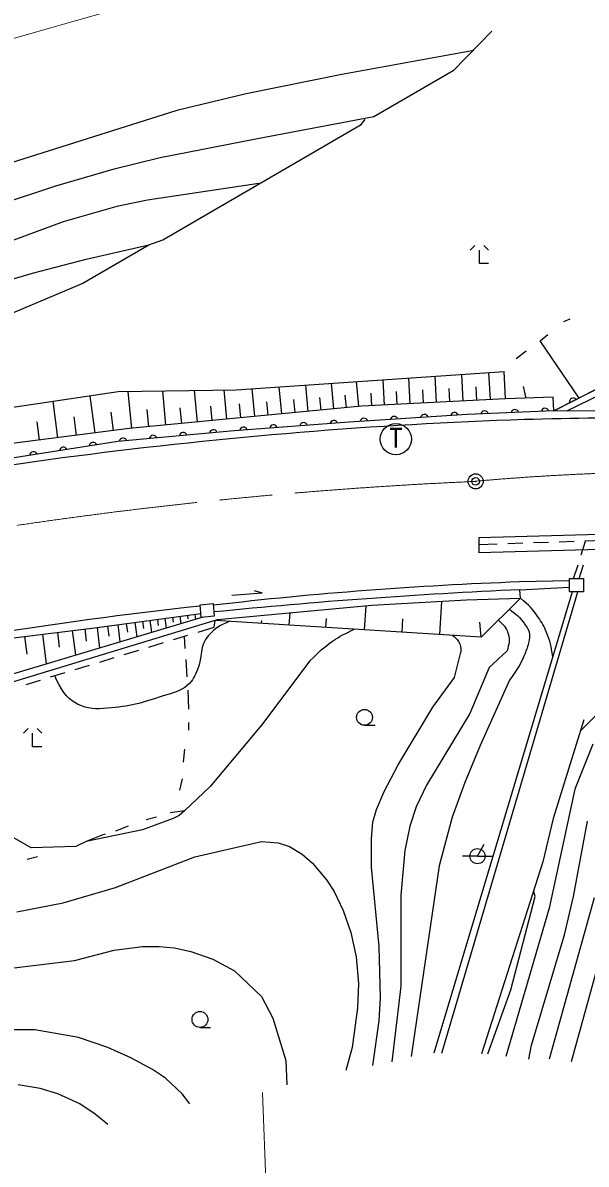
# Model space of a CAD drawing. Units: millimetres, scale not verified. Extents: x 40000 to 680000, y 20000 to 380000.
# Drawn here: x 136344 to 173623, y 262138 to 337622 of the extents above; entities that cross this region are included whole.
import ezdxf
from ezdxf.enums import TextEntityAlignment as Align

# ---------------------------------------------------------------- set-up
doc = ezdxf.new("R2010")
doc.units = ezdxf.units.MM
doc.header["$LTSCALE"] = 1000
doc.header["$PDMODE"] = 32
doc.header["$PDSIZE"] = 500
doc.linetypes.add('CHAIN', pattern=[18.5, 12, -1.5, 3.5, -1.5])
for name, color, linetype, lineweight in [('M-BGD', 7, 'Continuous', 25), ('M-BMK', 2, 'CHAIN', 13), ('M-BMK-SRVR', 3, 'Continuous', 25), ('M-STR-HTXT', 7, 'Continuous', 13), ('M-STR-STRC', 7, 'Continuous', 25)]:
    doc.layers.add(name, color=color, linetype=linetype, lineweight=lineweight)
doc.styles.add('ＭＳ ゴシック', font='')
doc.styles.get('ＭＳ ゴシック').set_extended_font_data('MS Gothic')

msp = doc.modelspace()

# ---------------------------------------------------------------- linework, layer by layer
at = {"layer": 'M-BGD'}
for p, q in [((167370, 337072), (164830, 334448)), ((166185, 335802), (157464, 334194)), ((164830, 334448), (159581, 331400)), ((157464, 334194), (151114, 332924)), ((151114, 332924), (146542, 331823)), ((146542, 331823), (132572, 327420)), ((159581, 331400), (151876, 329960)), ((145611, 323272), (158734, 330892)), ((158734, 330892), (158988, 331230)), ((151876, 329960), (145441, 328690)), ((145441, 328690), (142309, 327928)), ((142309, 327928), (138499, 326828)), ((151961, 326997), (144595, 325896)), ((138499, 326828), (134689, 325558)), ((142563, 325473), (139007, 324457)), ((144595, 325896), (142563, 325473)), ((139007, 324457), (130032, 321155)), ((144679, 322933), (145611, 323272)), ((140277, 320393), (144679, 322933)), ((140531, 322002), (144679, 322933)), ((166254, 322896), (165954, 322596)), ((166554, 321696), (166554, 322596)), ((167154, 322596), (166854, 322896)), ((136975, 321070), (140531, 322002)), ((167154, 321696), (166554, 321696)), ((133503, 320054), (136975, 321070)), ((132657, 317176), (140277, 320393)), ((172535, 318022), (172111, 317853)), ((170587, 316583), (171095, 317006)), ((173151, 312806), (170587, 316583)), ((169656, 315906), (168979, 315398)), ((160271, 312338), (160183, 314020)), ((161981, 312427), (161892, 314137)), ((163720, 312518), (163629, 314257)), ((165487, 312610), (165395, 314378)), ((167285, 312704), (167191, 314502)), ((168283, 312757), (168190, 314570)), ((145818, 311017), (145601, 313278)), ((147910, 311218), (147709, 313310)), ((149846, 311403), (149660, 313339)), ((151688, 311580), (151512, 313423)), ((153483, 311752), (153311, 313547)), ((155231, 311920), (155063, 313667)), ((156932, 312083), (156769, 313785)), ((158589, 312242), (158430, 313899)), ((162850, 312472), (162805, 313342)), ((164604, 312564), (164557, 313448)), ((166386, 312657), (166339, 313556)), ((169653, 312807), (169477, 313576)), ((138657, 310178), (138347, 312596)), ((141123, 310494), (140807, 312960)), ((143557, 310801), (143323, 313243)), ((152586, 311666), (152500, 312564)), ((154357, 311836), (154273, 312710)), ((156081, 312001), (156000, 312852)), ((157761, 312162), (157681, 312991)), ((159430, 312294), (159386, 313135)), ((161126, 312382), (161081, 313237)), ((142340, 310650), (142184, 311867)), ((144688, 310909), (144579, 312039)), ((146864, 311118), (146764, 312163)), ((148878, 311311), (148785, 312279)), ((150767, 311492), (150679, 312413)), ((137448, 310024), (137293, 311232)), ((139890, 310336), (139732, 311569)), ((166522, 303585), (177048, 303865)), ((166522, 303585), (166522, 302567)), ((167731, 303145), (166522, 303105)), ((177157, 302866), (166522, 302567)), ((169430, 303202), (168430, 303169)), ((171129, 303259), (170129, 303226)), ((172828, 303316), (171828, 303283)), ((173297, 302436), (173587, 303342)), ((174737, 303381), (173528, 303340)), ((172794, 300864), (173084, 301770)), ((173149, 300867), (173444, 301778)), ((172512, 300726), (169215, 300644)), ((172511, 300862), (173440, 300869)), ((172518, 299989), (172511, 300862)), ((173440, 300869), (173447, 299996)), ((150186, 299760), (152188, 299935)), ((151661, 300087), (152188, 299935)), ((172697, 299990), (163532, 269478)), ((164082, 269478), (173063, 299993)), ((173447, 299996), (172518, 299989)), ((173297, 290844), (182187, 299734)), ((148075, 299139), (148947, 299211)), ((148145, 298303), (148075, 299139)), ((148947, 299211), (149017, 298376)), ((158959, 297474), (159060, 299064)), ((163940, 297158), (164080, 299359)), ((169285, 299579), (166678, 296984)), ((145253, 298176), (145307, 297772)), ((145749, 298242), (145836, 297591)), ((146244, 298309), (146288, 297983)), ((146740, 298375), (146806, 297881)), ((147235, 298442), (147268, 298195)), ((147731, 298508), (147776, 298170)), ((149017, 298376), (148145, 298303)), ((153977, 297791), (154028, 298597)), ((156405, 297637), (156443, 298236)), ((161441, 297317), (161498, 298210)), ((139619, 297435), (139823, 295795)), ((140439, 297537), (140541, 296717)), ((141259, 297639), (141429, 296275)), ((141940, 297730), (142032, 297049)), ((142621, 297822), (142775, 296677)), ((143194, 297899), (143271, 297326)), ((143766, 297976), (143896, 297012)), ((144262, 298042), (144327, 297560)), ((144757, 298109), (144866, 297301)), ((147941, 297328), (148996, 297648)), ((148996, 297648), (149070, 298103)), ((166678, 296984), (149070, 298103)), ((152142, 297908), (152154, 298096)), ((166678, 296984), (166591, 297993)), ((136463, 297043), (136610, 295858)), ((137648, 297190), (137893, 295219)), ((138634, 297313), (138756, 296327)), ((146315, 296833), (147272, 297124)), ((147023, 297048), (147066, 296236)), ((143062, 295843), (144019, 296134)), ((144689, 296338), (145645, 296629)), ((164915, 294316), (165338, 296009)), ((168386, 296094), (167201, 294993)), ((141436, 295348), (142393, 295639)), ((147137, 295522), (147207, 294363)), ((155347, 295416), (152130, 291183)), ((138183, 294358), (139140, 294649)), ((139810, 294853), (140766, 295144)), ((167201, 294993), (165931, 291945)), ((136557, 293863), (137514, 294155)), ((163475, 292368), (164915, 294316)), ((168555, 294146), (166608, 289828)), ((147265, 293497), (147300, 292222)), ((161189, 288558), (163475, 292368)), ((165931, 291945), (163052, 287204)), ((173466, 291522), (171434, 285002)), ((136692, 290949), (136392, 290649)), ((136992, 289749), (136992, 290649)), ((137592, 290649), (137292, 290949)), ((147304, 291352), (147304, 290844)), ((152130, 291183), (148743, 287119)), ((174059, 289913), (172873, 286950)), ((137592, 289749), (136992, 289749)), ((147050, 289574), (146965, 288728)), ((166608, 289828), (165592, 287373)), ((160258, 286780), (161189, 288558)), ((146881, 287627), (146711, 286865)), ((148743, 287119), (147050, 285510)), ((163052, 287204), (162375, 285764)), ((165592, 287373), (164745, 285087)), ((172873, 286950), (171180, 279076)), ((159750, 285595), (160258, 286780)), ((147050, 285510), (146090, 285367)), ((147050, 285510), (146683, 285206)), ((159496, 284748), (159750, 285595)), ((162375, 285764), (161951, 284494)), ((146288, 285002), (144256, 284240)), ((145187, 285087), (144510, 284918)), ((146683, 285206), (146288, 285002)), ((159411, 283648), (159496, 284748)), ((164745, 285087), (163899, 281870)), ((171434, 285002), (170757, 282124)), ((172789, 279838), (173720, 284833)), ((136890, 283055), (135451, 283902)), ((144256, 284240), (140531, 283478)), ((143325, 284494), (142478, 284156)), ((161951, 284494), (161613, 282886)), ((139853, 283140), (136890, 283055)), ((140531, 283478), (139853, 283140)), ((147727, 282462), (152130, 283478)), ((152130, 283478), (153231, 283394)), ((153231, 283394), (153993, 283140)), ((153993, 283140), (154839, 282632)), ((159411, 281785), (159411, 283648)), ((166429, 282508), (166865, 283312)), ((137313, 282462), (136636, 282293)), ((142478, 280430), (147727, 282462)), ((154839, 282632), (155517, 282039)), ((161613, 282886), (161359, 279922)), ((166429, 282508), (165429, 282508)), ((166429, 282508), (167429, 282508)), ((155517, 282039), (156448, 280938)), ((159919, 276536), (159411, 281785)), ((163899, 281870), (162036, 269254)), ((170757, 282124), (166693, 269424)), ((156448, 280938), (156956, 280176)), ((139007, 279414), (142478, 280430)), ((156956, 280176), (157549, 278906)), ((170249, 279838), (170164, 280176)), ((135959, 278822), (139007, 279414)), ((161359, 279922), (161359, 273911)), ((168640, 273657), (170249, 279838)), ((174143, 279753), (171180, 269085)), ((172196, 277298), (172789, 279838)), ((157549, 278906), (158057, 277467)), ((171180, 279076), (168301, 269254)), ((175244, 278398), (172619, 268916)), ((158057, 277467), (158395, 275858)), ((169995, 270016), (172196, 277298)), ((139769, 275604), (142393, 276282)), ((142393, 276282), (144256, 276536)), ((144256, 276536), (145357, 276536)), ((145357, 276536), (146373, 276451)), ((146373, 276451), (147473, 276197)), ((160004, 273149), (159919, 276536)), ((130709, 274504), (139769, 275604)), ((147473, 276197), (148913, 275689)), ((148913, 275689), (150352, 274927)), ((158395, 275858), (158565, 274080)), ((150352, 274927), (152130, 273234)), ((158565, 274080), (158480, 272472)), ((161359, 273911), (160766, 268916)), ((167116, 269424), (168640, 273657)), ((152130, 273234), (152892, 271794)), ((159919, 271625), (160004, 273149)), ((152892, 271794), (153739, 269000)), ((158480, 272472), (158141, 269847)), ((137144, 271032), (132487, 271032)), ((140023, 270524), (137144, 271032)), ((159496, 268662), (159919, 271625)), ((141970, 269847), (140023, 270524)), ((143494, 269170), (141970, 269847)), ((158141, 269847), (157718, 268323)), ((169825, 269085), (169995, 270016)), ((144933, 268408), (143494, 269170)), ((153739, 269000), (153823, 267392)), ((145780, 267815), (144933, 268408)), ((137483, 267138), (136043, 267392)), ((146881, 266799), (145780, 267815)), ((138668, 266799), (137483, 267138)), ((140107, 266122), (138668, 266799)), ((147389, 266122), (146881, 266799)), ((141123, 265444), (140107, 266122)), ((141970, 264767), (141123, 265444))]:
    msp.add_line(p, q, dxfattribs=at)
for points in [[(111913, 308032), (120318, 309264), (129441, 311278), (142652, 313233), (150472, 313352), (168190, 314570)], [(172347, 311956), (175390, 313433), (178631, 314475), (179602, 313164), (179918, 311933)], [(174524, 313508), (171493, 311959), (165753, 311709), (157936, 311206), (150338, 310644), (142638, 309930), (130146, 307975), (121729, 306470), (112707, 304626), (99805, 301572), (92731, 299431), (85850, 297201), (78134, 294548), (73582, 292910), (67175, 290527)], [(189160, 311905), (171493, 311959), (175075, 313789)], [(168283, 312757), (158766, 312259), (143389, 310784), (133726, 309547), (123883, 307871), (112425, 305536)], [(171493, 311959), (171438, 312874), (168283, 312757)], [(91203, 284768), (92917, 285041), (101329, 287713), (114213, 291013), (120777, 292206), (135012, 293850), (149236, 298153), (159446, 299100), (165707, 299451), (169285, 299579), (169238, 300129), (172516, 300304)], [(90695, 286309), (103240, 289999), (112438, 292421), (121513, 294317), (133204, 296639), (141261, 297639), (148124, 298561)], [(148251, 298312), (135003, 294356), (121399, 292671), (116010, 291863), (101775, 288331), (92717, 285364), (91044, 285251)], [(141783, 283971), (141650, 283924), (140531, 283478)]]:
    msp.add_lwpolyline(points, dxfattribs=at)
msp.add_circle((166429, 282508), 500, dxfattribs=at)
for centre, radius, start, end in [((172769, 312548), 256, 39.74489, 194.38413), ((164908, 311598), 256, 16.3635, 171.00274), ((166904, 311703), 256, 15.1707, 169.80994), ((168902, 311790), 256, 15.1707, 169.80994), ((170900, 311877), 256, 15.1707, 169.80994), ((180190, -2087), 313652, 91.94495, 102.81926), ((152936, 310780), 256, 16.90865, 171.54788), ((154931, 310927), 256, 16.90865, 171.54788), ((156926, 311075), 256, 16.90865, 171.54788), ((158920, 311213), 256, 16.3635, 171.00274), ((160916, 311341), 256, 16.3635, 171.00274), ((162912, 311470), 256, 16.3635, 171.00274), ((182095, -229637), 541167, 89.3014, 91.32887), ((144968, 310090), 256, 17.97686, 172.61609), ((146959, 310275), 256, 17.97686, 172.61609), ((148950, 310459), 256, 17.97686, 172.61609), ((150942, 310633), 256, 16.90865, 171.54788), ((139025, 309308), 256, 21.57823, 176.21747), ((141001, 309617), 256, 21.57823, 176.21747), ((142976, 309905), 256, 17.97686, 172.61609), ((137049, 308999), 256, 21.57823, 176.21747), ((178299, 47118), 253689, 92.052, 96.64192), ((185606, -64657), 365154, 92.56915, 95.75458), ((180172, 7074), 293736, 96.27175, 107.76811)]:
    msp.add_arc(centre, radius, start, end, dxfattribs=at)
for points, knots in [([(171406, 295691), (171287, 296429), (171263, 296704), (171007, 297298), (170824, 297725), (170693, 297955), (170434, 298340), (170065, 298887), (169848, 299060), (169285, 299579)], [0, 0, 0, 0, 1, 1, 1, 2, 2, 2, 3, 3, 3, 3]), ([(168545, 298843), (169016, 298465), (169220, 298344), (169515, 297908), (169660, 297695), (169775, 297584), (169843, 297335), (169917, 297061), (169871, 296886), (169808, 296609), (169729, 296260), (169641, 296075), (169504, 295743), (169227, 295073), (169036, 294851), (168555, 294146)], [0, 0, 0, 0, 1, 1, 1, 2, 2, 2, 3, 3, 3, 4, 4, 4, 5, 5, 5, 5]), ([(150041, 298041), (149398, 297777), (149062, 297587), (148617, 297087), (148009, 296404), (148263, 295697), (147897, 294858), (147706, 294420), (147610, 294133), (147248, 293822), (146724, 293372), (146288, 293322), (145633, 293103), (144231, 292632), (143409, 292410), (141935, 292289), (141162, 292226), (140665, 292228), (139969, 292570), (139125, 292985), (138878, 293583), (138453, 294440)], [0, 0, 0, 0, 1, 1, 1, 2, 2, 2, 3, 3, 3, 4, 4, 4, 5, 5, 5, 6, 6, 6, 7, 7, 7, 7]), ([(155347, 295416), (155990, 296060), (156202, 296291), (156846, 296726), (157376, 297084), (157601, 297201), (158279, 297518)], [0, 0, 0, 0, 1, 1, 1, 2, 2, 2, 2]), ([(167813, 298114), (168143, 297814), (168340, 297633), (168462, 297218), (168586, 296796), (168509, 296530), (168386, 296094)], [0, 0, 0, 0, 1, 1, 1, 2, 2, 2, 2]), ([(164768, 297105), (164967, 296975), (165064, 296898), (165184, 296709), (165334, 296473), (165327, 296305), (165338, 296009)], [0, 0, 0, 0, 1, 1, 1, 2, 2, 2, 2])]:
    msp.add_open_spline(points, degree=3, knots=knots, dxfattribs=at)
at = {"layer": 'M-BMK'}
for centre, radius, start, end in [((179442, 10522), 297063, 92.53399, 111.83872), ((180694, 145038), 162906, 65.07836, 95.06644)]:
    msp.add_arc(centre, radius, start, end, dxfattribs=at)
at = {"layer": 'M-BMK-SRVR'}
msp.add_circle((166309, 307295), 500, dxfattribs=at)
msp.add_point((166309, 307295), dxfattribs=at)
at = {"layer": 'M-STR-HTXT'}
for p, q in [((158004, 342946), (57367, 314254)), ((152215, 266884), (152469, 259921))]:
    msp.add_line(p, q, dxfattribs=at)
at = {"layer": 'M-STR-STRC'}
for p, q in [((158951, 291163), (159651, 291163)), ((148066, 271185), (148766, 271185))]:
    msp.add_line(p, q, dxfattribs=at)
for centre, radius in [((161029, 310092), 1035), ((158951, 291688), 525), ((148066, 271710), 525)]:
    msp.add_circle(centre, radius, dxfattribs=at)

# ---------------------------------------------------------------- texts
at = {"layer": 'M-STR-STRC', "style": 'ＭＳ ゴシック'}
msp.add_text('T', height=1320, dxfattribs=at).set_placement((160582, 309130), align=Align.BOTTOM_LEFT)

doc.saveas('drawing.dxf')
